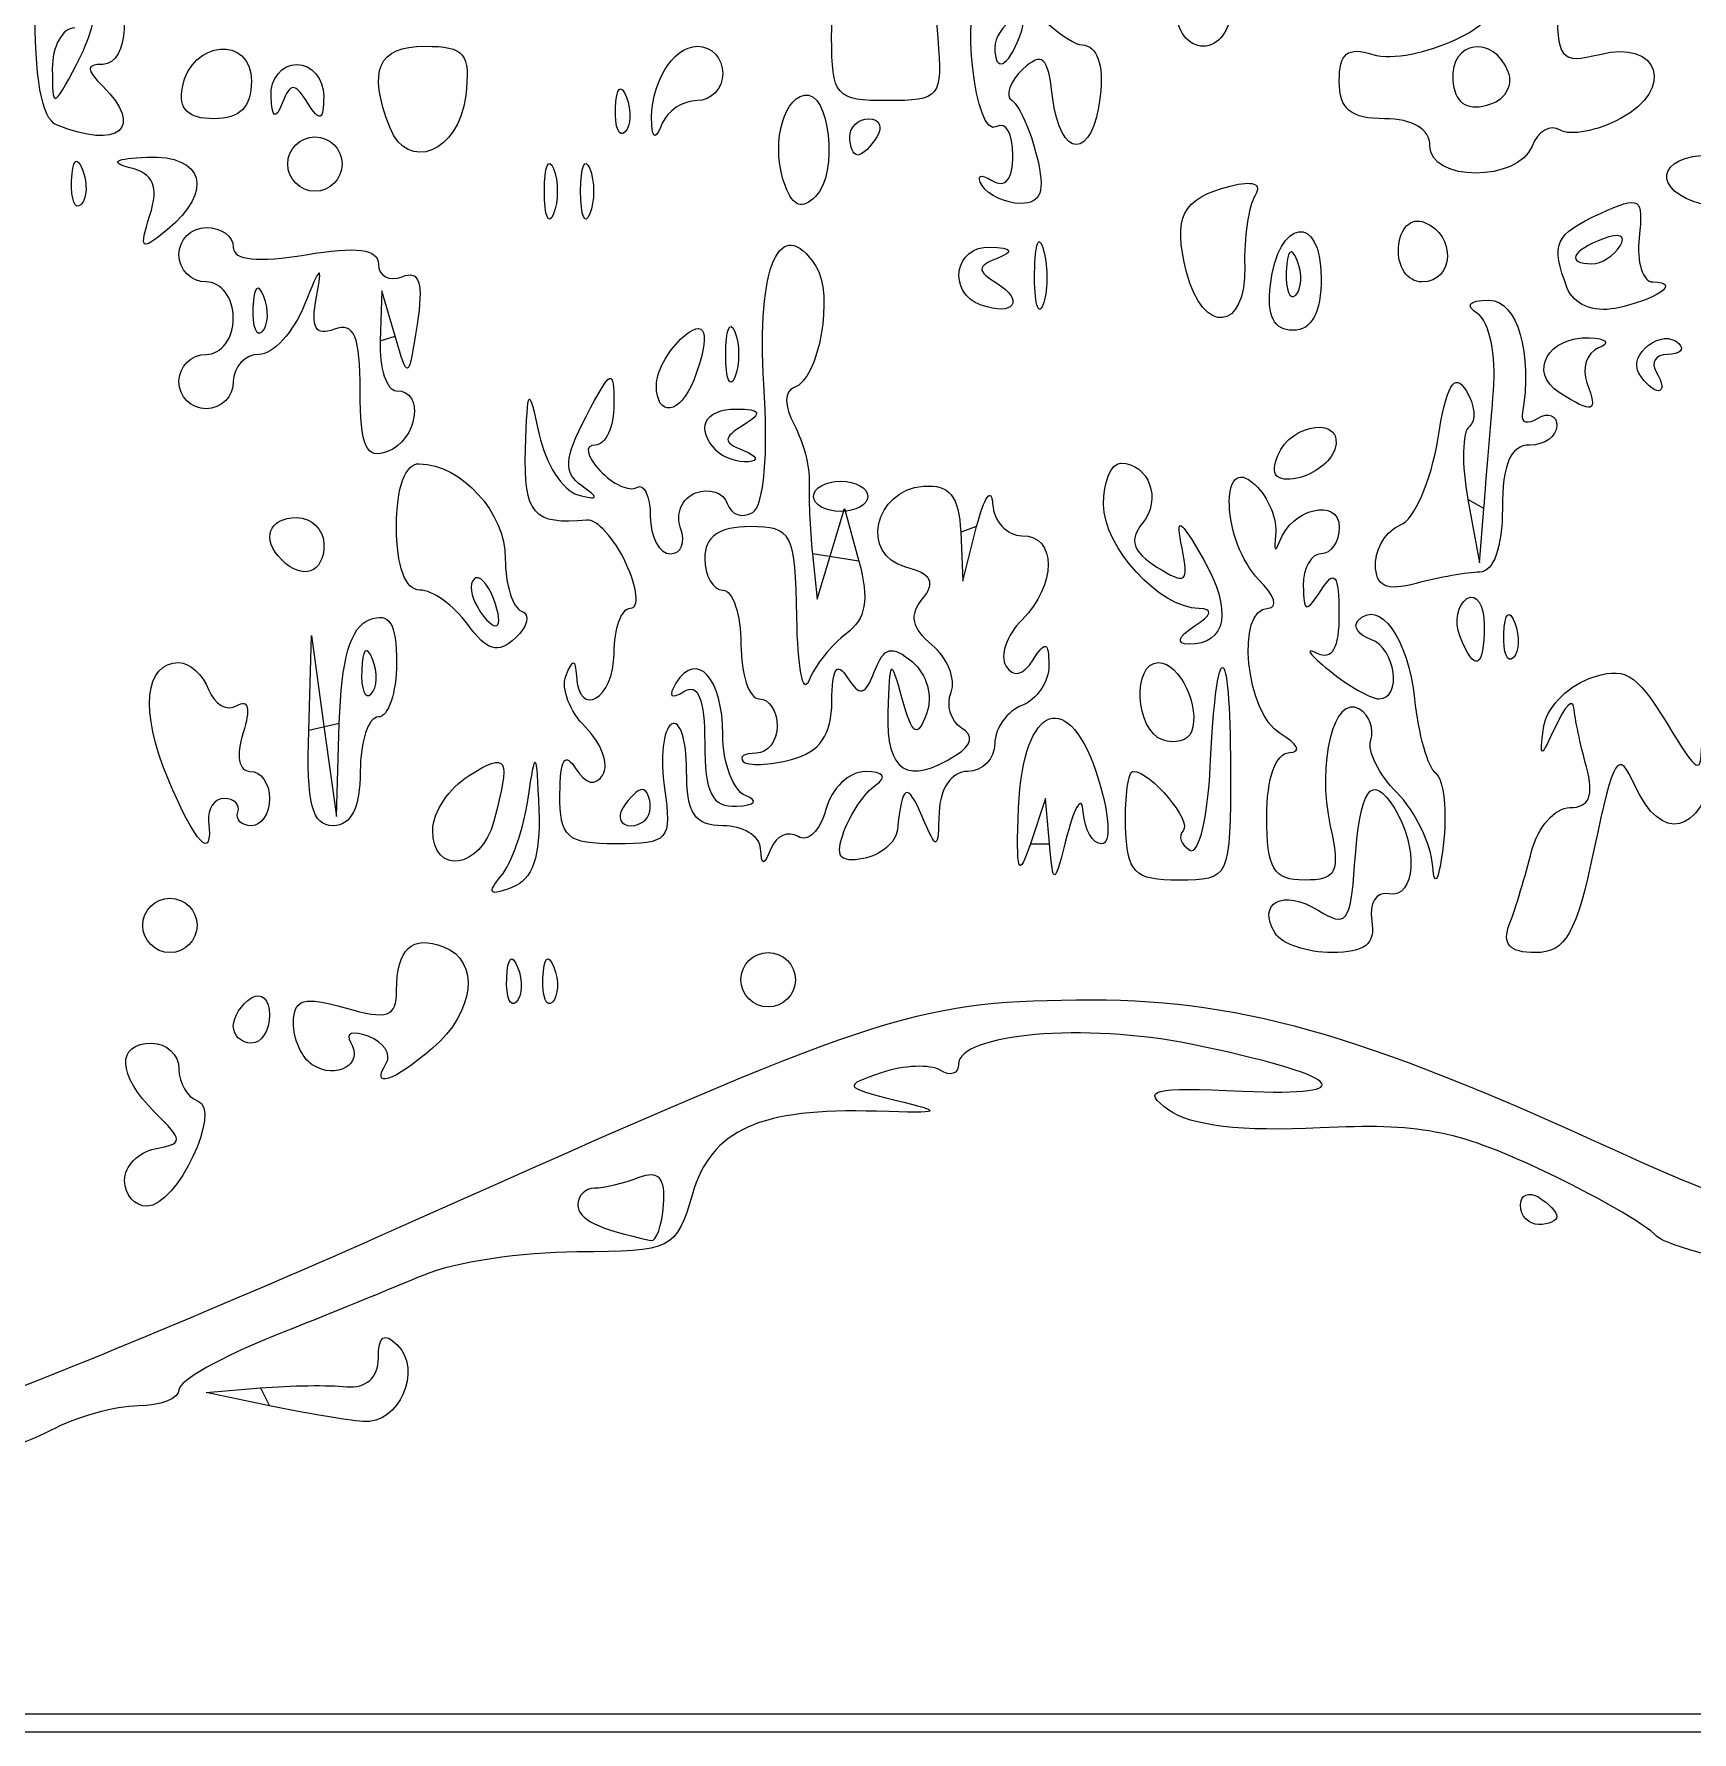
# Model space of a CAD drawing. Extents: x 0 to 213, y 0 to 77.
# Drawn here: x 35.63 to 67.9, y 0.35 to 33.4 of the extents above; entities that cross this region are included whole.
import ezdxf

# ---------------------------------------------------------------- set-up
doc = ezdxf.new("R2010")
doc.units = 0
doc.layers.get('0').update_dxf_attribs({"linetype": 'CONTINUOUS'})

msp = doc.modelspace()

# ---------------------------------------------------------------- linework, layer by layer
at = {"color": 7}
for points in [[(0.352778, 38.805556), (0.352778, 77.258333), (106.715278, 77.258333), (213.077778, 77.258333), (213.077778, 38.805556), (213.077778, 0.352778), (106.715278, 0.352778), (0.352778, 0.352778), (0.352778, 38.805556), (0.352778, 38.805556)], [(212.725, 38.805556), (212.725, 76.905556), (106.717132, 76.905556), (0.709265, 76.905556), (0.708776, 38.805556), (0.708288, 0.705556), (106.716643, 0.705556), (212.724999, 0.705556), (212.724999, 38.805556), (212.725, 38.805556)], [(54.815161, 33.355819), (54.815161, 33.355819)], [(64.319788, 32.666709), (64.319788, 32.666709)], [(38.519156, 32.363311), (38.519156, 32.363311)], [(40.244519, 32.190972), (40.244519, 32.190972)], [(46.94732, 31.955796), (46.947297, 31.955796)], [(36.071528, 31.630871), (36.071528, 31.630871)], [(42.554113, 31.585148), (42.554113, 31.585148)], [(47.652853, 31.632948), (47.652853, 31.632962)], [(51.505556, 31.397222), (51.505556, 31.397222)], [(62.794444, 31.220783), (62.794444, 31.220833)], [(40.569444, 30.868056), (40.569444, 30.868056)], [(36.363986, 30.544674), (36.363964, 30.544674)], [(50.252562, 30.43568), (50.252562, 30.43568)], [(54.081361, 30.452207), (54.081361, 30.45219)], [(45.564033, 30.338889), (45.564033, 30.338889)], [(46.269588, 30.338889), (46.269588, 30.338889)], [(37.887391, 29.872006), (37.887391, 29.872006)], [(62.182968, 29.241812), (62.182968, 29.241812)], [(66.496113, 29.276531), (66.496113, 29.276531)], [(58.059393, 28.767628), (58.059393, 28.767628)], [(60.213186, 28.993925), (60.213209, 28.993925)], [(55.102083, 28.7514), (55.102108, 28.7514)], [(59.689879, 28.518398), (59.689879, 28.518398)], [(65.468187, 28.453108), (65.468187, 28.453108)], [(40.104853, 28.288369), (40.104876, 28.288369)], [(42.658798, 27.516667), (42.403663, 28.398611), (42.36849, 27.428472)], [(54.063166, 28.12354), (54.063194, 28.12354)], [(49.09181, 27.163889), (49.09181, 27.163889)], [(66.866457, 26.786736), (66.866457, 26.786736)], [(41.980556, 26.458333), (41.980556, 26.458333)], [(47.742591, 26.562019), (47.742591, 26.562019)], [(65.306885, 26.424295), (65.306885, 26.424295)], [(48.91852, 25.282409), (48.91852, 25.282409)], [(59.834817, 25.197957), (59.834814, 25.197957)], [(50.779883, 23.283322), (50.870623, 22.401378), (51.137586, 23.283322), (51.404551, 24.165266), (51.68361, 23.140238)], [(50.8, 24.400465), (50.8, 24.400465)], [(63.534087, 24.341644), (63.759893, 23.106922), (63.845008, 24.165255)], [(53.664251, 23.702368), (53.705842, 22.754181), (53.975141, 23.812514)], [(40.451854, 23.165743), (40.451854, 23.165743)], [(61.736105, 23.076848), (61.736111, 23.076848)], [(44.571737, 22.416603), (44.571737, 22.416603)], [(44.071876, 21.907387), (44.071876, 21.907387)], [(58.208333, 21.872222), (58.208333, 21.872222)], [(40.977645, 19.84375), (41.033068, 21.695833), (41.275, 19.931944), (41.516932, 18.168056), (41.572355, 19.982394)], [(63.376759, 21.684533), (63.376759, 21.684533)], [(64.233431, 21.72523), (64.233408, 21.72523)], [(42.22152, 21.232814), (42.221542, 21.232814)], [(40.977645, 19.84375), (40.977645, 19.84375)], [(57.590972, 19.66148), (57.590972, 19.66148)], [(38.236446, 18.91479), (38.236446, 18.91479)], [(49.477083, 18.578082), (49.477083, 18.578082)], [(55.392684, 17.638889), (55.315781, 18.520833), (55.02076, 17.638889)], [(47.625, 18.344444), (47.625, 18.344444)], [(54.791342, 18.341399), (54.791342, 18.341399)], [(43.391667, 17.906805), (43.391667, 17.906805)], [(56.8745, 17.991667), (56.874503, 17.991667)], [(49.769742, 17.550932), (49.769519, 17.550694)], [(62.850903, 17.197917), (62.850903, 17.197917)], [(44.721664, 17.013453), (44.721664, 17.013453)], [(37.747222, 16.051389), (37.747222, 16.051389)], [(59.781327, 15.89847), (59.781327, 15.89847)], [(64.345718, 16.084161), (64.345707, 16.084161)], [(44.830653, 15.022452), (44.83063, 15.022452)], [(45.536208, 15.022452), (45.536186, 15.022452)], [(49.388889, 14.993056), (49.388889, 14.993056)], [(39.511111, 14.090292), (39.511111, 14.090292)], [(41.046933, 13.340639), (41.046933, 13.340639)], [(37.394444, 11.08664), (37.394444, 11.086648)], [(47.883056, 10.613534), (47.883056, 10.613534)], [(64.558333, 10.604156), (64.558333, 10.604156)], [(40.216667, 6.702778), (38.981944, 6.962676), (40.040278, 7.049739)], [(40.216667, 6.702778), (40.216667, 6.702778)]]:
    msp.add_lwpolyline(points, close=True, dxfattribs=at)
for points in [[(53.989193, 34.73984), (53.357952, 35.129967), (53.103187, 34.659985), (53.218755, 33.318577)], [(37.041667, 34.395845), (37.538956, 34.088505), (37.48206, 32.808345), (36.971111, 32.808345)], [(51.152778, 33.3375), (51.152778, 34.324524), (51.290141, 34.572222), (51.837511, 34.572222)], [(54.507116, 34.479117), (55.087576, 33.782229), (55.771483, 33.200591), (56.026905, 33.186582)], [(54.366044, 31.597261), (53.94003, 31.333968), (53.64303, 33.984929), (54.067329, 34.263542)], [(36.071528, 31.630871), (35.781607, 31.747855), (35.63905, 32.553997), (35.655352, 33.984269)], [(36.460851, 32.808345), (36.717763, 33.293414), (36.864806, 33.80935), (36.787607, 33.954872)], [(54.815161, 33.355819), (54.935631, 33.669763), (54.876491, 33.811368), (54.676517, 33.687777)], [(58.384722, 33.161111), (58.090743, 33.161111), (57.855556, 33.474691), (57.855556, 33.866667)], [(58.913889, 33.866667), (58.913889, 33.474691), (58.678702, 33.161111), (58.384722, 33.161111)], [(61.682661, 33.001687), (62.455216, 32.756486), (64.481939, 33.685122), (63.770267, 33.958217)], [(65.263889, 34.036336), (65.263889, 32.907264), (65.339389, 32.813839), (66.098016, 33.004246)], [(36.424306, 33.519302), (36.181772, 33.51648), (35.985673, 33.156711), (35.988535, 32.72015)], [(38.519156, 32.363311), (38.696254, 33.282907), (39.863889, 33.385466), (39.863889, 32.481421)], [(54.676517, 33.687777), (54.48471, 33.569235), (54.327778, 33.322864), (54.327778, 33.140286)], [(64.319788, 32.666709), (64.040272, 33.395113), (63.182988, 33.268437), (63.24033, 32.507199)], [(42.554113, 31.585148), (42.12404, 32.705889), (42.32179, 33.161111), (43.238708, 33.161111)], [(43.238708, 33.161111), (44.017669, 33.161111), (44.128498, 33.026071), (44.032458, 32.193989)], [(47.652853, 31.632962), (47.601412, 32.39409), (48.04905, 33.161111), (48.544689, 33.161111)], [(48.544689, 33.161111), (48.81497, 33.161111), (49.036111, 32.922986), (49.036111, 32.631944)], [(52.23814, 32.102778), (51.232912, 32.102778), (51.152778, 32.193938), (51.152778, 33.3375)], [(53.218755, 33.318577), (53.317414, 32.173449), (53.260413, 32.102778), (52.23814, 32.102778)], [(54.327778, 33.140286), (54.327778, 32.632839), (54.580638, 32.744661), (54.815161, 33.355819)], [(55.451581, 32.183663), (55.361685, 32.96397), (55.252058, 33.064278), (54.873257, 32.712829)], [(56.026905, 33.186582), (56.32128, 33.17041), (56.450439, 32.80592), (56.379683, 32.190972)], [(61.030556, 32.47933), (61.030556, 33.028193), (61.191913, 33.157442), (61.682661, 33.001687)], [(66.098016, 33.004246), (67.263532, 33.29677), (67.578015, 32.327681), (66.504086, 31.752932)], [(35.988535, 32.72015), (35.993643, 31.940573), (36.002081, 31.942151), (36.460851, 32.808345)], [(36.971111, 32.808345), (36.641854, 32.808345), (36.641854, 32.714269), (36.971111, 32.385011)], [(40.244519, 32.190972), (40.229195, 32.530522), (40.454792, 32.808333), (40.745833, 32.808333)], [(40.745833, 32.808333), (41.036875, 32.808333), (41.27257, 32.530522), (41.269598, 32.190972)], [(39.863889, 32.481421), (39.863889, 31.976565), (39.637324, 31.75), (39.132468, 31.75)], [(40.959524, 32.054501), (40.702301, 32.4605), (40.62507, 32.4605), (40.463611, 32.054501)], [(46.947297, 31.955796), (46.96423, 32.366766), (47.047816, 32.450357), (47.160431, 32.168933)], [(49.036111, 32.631944), (49.036111, 32.340903), (48.811214, 32.102778), (48.536341, 32.102778)], [(54.873257, 32.712829), (54.616186, 32.474321), (54.522596, 32.199803), (54.665276, 32.102789)], [(61.9125, 31.75), (61.256156, 31.75), (61.030556, 31.936563), (61.030556, 32.47933)], [(63.24033, 32.507199), (63.273138, 32.071524), (63.493165, 31.90652), (63.899548, 32.012791)], [(63.899548, 32.012791), (64.248465, 32.104034), (64.428316, 32.383894), (64.319788, 32.666709)], [(36.971111, 32.385011), (37.78881, 31.567309), (37.281993, 31.142435), (36.071528, 31.630871)], [(39.132468, 31.75), (38.627606, 31.75), (38.437628, 31.939978), (38.519156, 32.363311)], [(40.463611, 32.054501), (40.330275, 31.719215), (40.263936, 31.760541), (40.244519, 32.190972)], [(41.269598, 32.190972), (41.265365, 31.70783), (41.197956, 31.67816), (40.959524, 32.054501)], [(44.032458, 32.193989), (43.906897, 31.106141), (42.897453, 30.690411), (42.554113, 31.585148)], [(47.160431, 32.168933), (47.262336, 31.914276), (47.249808, 31.610004), (47.132604, 31.492777)], [(48.536341, 32.102778), (48.26147, 32.102778), (47.956501, 31.904342), (47.858638, 31.661806)], [(50.252562, 30.43568), (49.97183, 31.167259), (50.171195, 32.1204), (50.623611, 32.209605)], [(50.623611, 32.209605), (51.115406, 32.306576), (51.293926, 30.691701), (50.841433, 30.239211)], [(54.665276, 32.102789), (54.807956, 32.005775), (55.024898, 31.516297), (55.147368, 31.015059)], [(56.379683, 32.190972), (56.235608, 30.938828), (55.595571, 30.933782), (55.451581, 32.183663)], [(47.132604, 31.492777), (47.015377, 31.37555), (46.932001, 31.583912), (46.94732, 31.955796)], [(51.505556, 31.397222), (51.505556, 31.59125), (51.673675, 31.75), (51.879153, 31.75)], [(51.879153, 31.75), (52.084633, 31.75), (52.154638, 31.59125), (52.034722, 31.397222)], [(62.794444, 31.220833), (62.794444, 31.550091), (62.461267, 31.75), (61.9125, 31.75)], [(66.504086, 31.752932), (66.053008, 31.511519), (65.526691, 31.411192), (65.334495, 31.529977)], [(40.569444, 30.868056), (40.569444, 31.159097), (40.807569, 31.397222), (41.098611, 31.397222)], [(41.098611, 31.397222), (41.389653, 31.397222), (41.627778, 31.159097), (41.627778, 30.868056)], [(47.858638, 31.661806), (47.736083, 31.358081), (47.672032, 31.349103), (47.652853, 31.632948)], [(51.661122, 31.044444), (51.575561, 31.044444), (51.505556, 31.203194), (51.505556, 31.397222)], [(52.034722, 31.397222), (51.914806, 31.203194), (51.746686, 31.044444), (51.661122, 31.044444)], [(54.680556, 31.044444), (54.680556, 31.455402), (54.539024, 31.70417), (54.366044, 31.597261)], [(65.334495, 31.529977), (65.142296, 31.648761), (64.894014, 31.508725), (64.782759, 31.218807)], [(64.782759, 31.218807), (64.513601, 30.517392), (62.794444, 30.519144), (62.794444, 31.220783)], [(36.363964, 30.544674), (36.380897, 30.955643), (36.464483, 31.039235), (36.577098, 30.757814)], [(36.577098, 30.757814), (36.679003, 30.503154), (36.666472, 30.198881), (36.549271, 30.081655)], [(37.497303, 30.798457), (37.090762, 30.90405), (37.211389, 30.977213), (37.835417, 31.003536)], [(37.887391, 29.872006), (38.066334, 30.435804), (37.964759, 30.677045), (37.497303, 30.798457)], [(37.835417, 31.003536), (38.939766, 31.05012), (39.13439, 30.345428), (38.225501, 29.591116)], [(41.098611, 30.338889), (40.807569, 30.338889), (40.569444, 30.577014), (40.569444, 30.868056)], [(41.627778, 30.868056), (41.627778, 30.577014), (41.389653, 30.338889), (41.098611, 30.338889)], [(45.564033, 30.338889), (45.564033, 30.823958), (45.644108, 31.022397), (45.741971, 30.779861)], [(45.741971, 30.779861), (45.839834, 30.537328), (45.839834, 30.140453), (45.741971, 29.897917)], [(46.269588, 30.338889), (46.269588, 30.823958), (46.349663, 31.022397), (46.447527, 30.779861)], [(46.447527, 30.779861), (46.54539, 30.537328), (46.54539, 30.140453), (46.447527, 29.897917)], [(54.273269, 30.548961), (54.532166, 30.388958), (54.680556, 30.569479), (54.680556, 31.044444)], [(55.147368, 31.015059), (55.313058, 30.336927), (55.232709, 30.103713), (54.83339, 30.103713)], [(68.115931, 30.080543), (67.08928, 30.349007), (67.195025, 31.044444), (68.2625, 31.044444)], [(36.549271, 30.081655), (36.432044, 29.964428), (36.348667, 30.17279), (36.363986, 30.544674)], [(50.841433, 30.239211), (50.581842, 29.97962), (50.404917, 30.03865), (50.252562, 30.43568)], [(54.081361, 30.45219), (53.960889, 30.647118), (54.045454, 30.689762), (54.273269, 30.548961)], [(54.83339, 30.103713), (54.538234, 30.103713), (54.199821, 30.260536), (54.081361, 30.452207)], [(58.059393, 28.767628), (57.788929, 29.845251), (57.965667, 30.193155), (58.908879, 30.439809)], [(58.908879, 30.439809), (59.352826, 30.555904), (59.534253, 30.486463), (59.391304, 30.255165)], [(45.741971, 29.897917), (45.644108, 29.655383), (45.564033, 29.853819), (45.564033, 30.338889)], [(46.447527, 29.897917), (46.349663, 29.655383), (46.269588, 29.853819), (46.269588, 30.338889)], [(59.391304, 30.255165), (59.265287, 30.051271), (59.175074, 29.431076), (59.190831, 28.876952)], [(66.11226, 29.906637), (66.88994, 30.260976), (66.952774, 30.221603), (66.866324, 29.434099)], [(38.225501, 29.591116), (37.711369, 29.164421), (37.672944, 29.196343), (37.887391, 29.872006)], [(49.835, 26.583383), (49.684347, 28.864743), (50.155263, 29.939956), (50.842951, 28.88477)], [(59.689879, 28.518398), (59.844692, 29.810233), (60.677778, 29.932342), (60.677778, 28.663194)], [(62.182968, 29.241812), (62.212319, 29.631383), (62.423198, 29.835695), (62.690208, 29.733234)], [(65.468187, 28.453108), (65.137259, 29.315495), (65.218818, 29.49956), (66.11226, 29.906637)], [(38.452778, 29.104167), (38.452778, 29.395208), (38.690903, 29.633333), (38.981944, 29.633333)], [(38.981944, 29.633333), (39.272986, 29.633333), (39.511111, 29.46063), (39.511111, 29.249548)], [(55.102108, 28.7514), (55.109305, 29.333484), (55.188361, 29.5289), (55.277806, 29.185658)], [(62.690208, 29.733234), (63.311385, 29.494867), (63.271496, 28.575014), (62.639981, 28.575014)], [(66.164158, 29.415176), (65.552997, 29.180655), (65.441178, 28.927792), (65.948625, 28.927792)], [(66.496113, 29.276531), (66.619704, 29.476508), (66.478079, 29.535648), (66.164158, 29.415176)], [(66.866324, 29.434099), (66.81446, 28.961602), (66.935404, 28.575014), (67.135084, 28.575014)], [(38.981944, 28.575), (38.690903, 28.575), (38.452778, 28.813125), (38.452778, 29.104167)], [(39.511111, 29.249548), (39.511111, 28.997247), (39.994561, 28.947437), (40.922222, 29.104167)], [(40.922222, 29.104167), (41.914225, 29.271764), (42.333333, 29.217377), (42.333333, 28.921044)], [(54.063194, 28.12354), (53.392804, 28.362964), (53.536748, 29.284422), (54.239583, 29.252714)], [(54.239583, 29.252714), (54.670015, 29.233326), (54.711338, 29.166958), (54.376055, 29.033622)], [(55.277806, 29.185658), (55.367247, 28.842417), (55.361366, 28.366167), (55.26471, 28.127325)], [(60.213209, 28.993925), (60.100594, 29.275346), (60.017, 29.191754), (60.000075, 28.780785)], [(62.639981, 28.575014), (62.360037, 28.575014), (62.155248, 28.873811), (62.182968, 29.241812)], [(65.948625, 28.927792), (66.1312, 28.927792), (66.377574, 29.084727), (66.496113, 29.276531)], [(41.128261, 28.28255), (41.251751, 28.939005), (41.205209, 28.909148), (40.896735, 28.134028)], [(42.333333, 28.921044), (42.333333, 28.689201), (42.541548, 28.579414), (42.796034, 28.677068)], [(42.796034, 28.677068), (43.137472, 28.80809), (43.213553, 28.563734), (43.086333, 27.744674)], [(50.842951, 28.88477), (51.203118, 28.332131), (50.913157, 26.694257), (50.423956, 26.518057)], [(54.376055, 29.033622), (53.977077, 28.874957), (53.975339, 28.79283), (54.36581, 28.551488)], [(59.190831, 28.876952), (59.226933, 27.607175), (58.371399, 27.52451), (58.059393, 28.767628)], [(60.000075, 28.780785), (59.984778, 28.408901), (60.068133, 28.200539), (60.185359, 28.317766)], [(60.185359, 28.317766), (60.302583, 28.434992), (60.315114, 28.739265), (60.213186, 28.993925)], [(39.511111, 27.869444), (39.511111, 28.26142), (39.275924, 28.575), (38.981944, 28.575)], [(40.104876, 28.288369), (39.99226, 28.56979), (39.908666, 28.486199), (39.891741, 28.07523)], [(54.36581, 28.551488), (54.920549, 28.208642), (54.69962, 27.896236), (54.063166, 28.12354)], [(55.26471, 28.127325), (55.168075, 27.888486), (55.094894, 28.169317), (55.102083, 28.7514)], [(60.130851, 27.634257), (59.754104, 27.634257), (59.616893, 27.909362), (59.689879, 28.518398)], [(60.677778, 28.663194), (60.677778, 27.968922), (60.49989, 27.634257), (60.130851, 27.634257)], [(66.397863, 28.060413), (65.974651, 27.978913), (65.587378, 28.142494), (65.468187, 28.453108)], [(67.135084, 28.575014), (67.712192, 28.575014), (67.194856, 28.213899), (66.397863, 28.060413)], [(40.896735, 28.134028), (40.684385, 27.600453), (40.285752, 27.163889), (40.010882, 27.163889)], [(40.077026, 27.61221), (40.194253, 27.729437), (40.20678, 28.033709), (40.104853, 28.288369)], [(41.477128, 27.65412), (41.107405, 27.512244), (41.014752, 27.679125), (41.128261, 28.28255)], [(63.728417, 27.952215), (63.468738, 28.118477), (63.544938, 28.213332), (63.940967, 28.216798)], [(63.940967, 28.216798), (64.496027, 28.22168), (64.798835, 27.185439), (64.591362, 25.991117)], [(38.981944, 27.163889), (39.275924, 27.163889), (39.511111, 27.477469), (39.511111, 27.869444)], [(39.891741, 28.07523), (39.876445, 27.703345), (39.959799, 27.494984), (40.077026, 27.61221)], [(41.980556, 26.458333), (41.980556, 27.516472), (41.860648, 27.801288), (41.477128, 27.65412)], [(48.212965, 27.457868), (48.712656, 27.924656), (48.822483, 27.584208), (48.4692, 26.663577)], [(49.09181, 27.163889), (49.09181, 27.648958), (49.171885, 27.847397), (49.269749, 27.604861)], [(64.031676, 26.458311), (64.087527, 27.137408), (63.951064, 27.809664), (63.728417, 27.952215)], [(43.086333, 27.744674), (42.917536, 26.657918), (42.908601, 26.653151), (42.658798, 27.516667)], [(47.742591, 26.562019), (47.742591, 26.813073), (47.954257, 27.216204), (48.212965, 27.457868)], [(49.269749, 27.604861), (49.367612, 27.362328), (49.367612, 26.965453), (49.269749, 26.722917)], [(65.306885, 26.424295), (64.699972, 26.808704), (65.101134, 27.526209), (65.90207, 27.488814)], [(65.90207, 27.488814), (66.236221, 27.473207), (66.313363, 27.385605), (66.077457, 27.289633)], [(66.866457, 26.786736), (66.631865, 27.166305), (67.322344, 27.692474), (67.639212, 27.375606)], [(38.452778, 26.634722), (38.452778, 26.925764), (38.690903, 27.163889), (38.981944, 27.163889)], [(40.010882, 27.163889), (39.736006, 27.163889), (39.511111, 26.925764), (39.511111, 26.634722)], [(42.36849, 27.428472), (42.349158, 26.894897), (42.492083, 26.458333), (42.686111, 26.458333)], [(49.269749, 26.722917), (49.171885, 26.480383), (49.09181, 26.678819), (49.09181, 27.163889)], [(66.077457, 27.289633), (65.84582, 27.195402), (65.743743, 26.890435), (65.850618, 26.61193)], [(67.418531, 27.163889), (67.180714, 27.163889), (67.08425, 27.005139), (67.204167, 26.811111)], [(67.639212, 27.375606), (67.755654, 27.259161), (67.656343, 27.163889), (67.418531, 27.163889)], [(46.377479, 25.956542), (46.865286, 26.891976), (46.915299, 26.91395), (46.917271, 26.193739)], [(62.94639, 25.503003), (63.117623, 26.573861), (63.267706, 26.834169), (63.498538, 26.460676)], [(67.245806, 26.458333), (67.148792, 26.458333), (66.978084, 26.606116), (66.866457, 26.786736)], [(67.204167, 26.811111), (67.324083, 26.617083), (67.34282, 26.458333), (67.245806, 26.458333)], [(38.981944, 26.105556), (38.690903, 26.105556), (38.452778, 26.343681), (38.452778, 26.634722)], [(39.511111, 26.634722), (39.511111, 26.343681), (39.272986, 26.105556), (38.981944, 26.105556)], [(42.509722, 25.272424), (42.094571, 25.113118), (41.980556, 25.368631), (41.980556, 26.458333)], [(42.686111, 26.458333), (43.240762, 26.458333), (43.097947, 25.498151), (42.509722, 25.272424)], [(45.197293, 25.311794), (45.236723, 26.561432), (45.251376, 26.577702), (45.461877, 25.605483)], [(48.4692, 26.663577), (48.21113, 25.99105), (47.742591, 25.925566), (47.742591, 26.562019)], [(49.619453, 24.089733), (49.836603, 24.22394), (49.924025, 25.235315), (49.835, 26.583383)], [(50.423956, 26.518057), (50.227687, 26.447366), (50.227349, 26.163597), (50.423391, 25.79784)], [(63.498538, 26.460676), (63.672887, 26.178575), (63.701405, 25.864202), (63.561914, 25.762066)], [(63.845008, 24.165255), (63.891818, 24.747339), (63.975821, 25.779214), (64.031676, 26.458311)], [(65.850618, 26.61193), (66.074394, 26.028769), (65.981794, 25.996815), (65.306885, 26.424295)], [(46.917271, 26.193739), (46.9184, 25.757178), (46.754435, 25.399989), (46.552756, 25.399989)], [(46.291458, 24.606769), (45.928729, 24.862858), (45.945654, 25.128474), (46.377479, 25.956542)], [(48.91852, 25.282409), (48.489997, 25.710927), (48.674466, 26.105635), (49.300694, 26.100154)], [(49.437166, 25.790082), (49.031167, 25.532856), (49.031167, 25.455626), (49.437166, 25.294167)], [(49.300694, 26.100154), (49.783836, 26.09592), (49.813506, 26.028512), (49.437166, 25.790082)], [(50.423391, 25.79784), (50.60105, 25.465882), (50.733523, 24.96275), (50.717775, 24.679772)], [(59.834814, 25.197957), (60.085072, 25.850119), (61.158498, 25.960417), (60.942528, 25.31178)], [(64.591362, 25.991117), (64.563591, 25.831173), (64.703531, 25.800857), (64.902362, 25.923742)], [(64.902362, 25.923742), (65.101199, 26.04663), (65.263883, 25.979055), (65.263883, 25.773578)], [(45.461877, 25.605483), (45.58444, 25.039405), (45.922847, 24.511381), (46.213889, 24.432099)], [(62.22367, 23.845328), (62.491832, 23.948229), (62.817053, 24.694182), (62.94639, 25.503003)], [(63.561914, 25.762066), (63.422417, 25.659932), (63.409901, 25.020741), (63.534087, 24.341644)], [(65.263883, 25.773578), (65.263883, 25.568097), (65.025758, 25.399977), (64.734717, 25.399977)], [(46.390278, 23.940189), (45.351943, 23.837448), (45.157819, 24.060638), (45.197293, 25.311794)], [(46.552756, 25.399989), (46.341174, 25.399989), (46.378481, 25.191822), (46.64095, 24.90785)], [(49.535882, 25.075075), (49.325682, 25.059778), (49.047868, 25.153056), (48.91852, 25.282409)], [(49.437166, 25.294167), (49.701653, 25.188982), (49.746078, 25.090391), (49.535882, 25.075075)], [(59.468255, 22.779366), (58.752006, 23.495615), (58.675527, 25.297706), (59.38969, 24.630575)], [(60.208809, 24.756985), (59.799545, 24.67761), (59.686354, 24.811073), (59.834817, 25.197957)], [(60.942528, 25.31178), (60.861773, 25.069244), (60.531601, 24.819587), (60.208809, 24.756985)], [(64.734717, 25.399977), (64.365138, 25.399977), (64.20555, 25.027599), (64.20555, 24.165255)], [(42.686111, 23.8125), (42.686111, 24.571079), (42.856164, 25.042899), (43.127083, 25.036004)], [(43.127083, 25.036004), (43.961555, 25.014753), (44.802778, 24.085863), (44.802778, 23.185645)], [(46.64095, 24.90785), (46.891138, 24.637176), (47.214894, 24.487796), (47.360417, 24.575894)], [(56.444444, 24.243679), (56.444444, 24.685628), (56.593825, 25.047222), (56.7764, 25.047222)], [(56.7764, 25.047222), (57.331652, 25.047222), (57.586025, 24.337879), (57.198305, 23.870706)], [(46.213889, 24.432099), (46.61647, 24.322428), (46.635027, 24.364211), (46.291458, 24.606769)], [(47.360417, 24.575894), (47.505936, 24.663993), (47.625, 24.409205), (47.625, 24.0097)], [(48.214184, 23.783293), (48.108664, 24.058276), (48.240177, 24.366858), (48.506425, 24.469031)], [(48.506425, 24.469031), (48.772682, 24.571201), (49.049841, 24.476848), (49.122333, 24.259379)], [(50.717775, 24.679772), (50.702055, 24.396796), (50.729995, 23.768391), (50.779883, 23.283322)], [(50.8, 24.400465), (50.8, 24.562153), (51.038125, 24.694444), (51.329167, 24.694444)], [(51.329167, 24.694444), (51.620208, 24.694444), (51.858333, 24.562153), (51.858333, 24.400465)], [(52.594448, 23.024849), (51.701759, 23.258289), (51.979325, 24.526807), (52.938906, 24.599087)], [(52.938906, 24.599087), (53.449392, 24.637546), (53.633085, 24.410456), (53.664251, 23.702368)], [(53.975141, 23.812514), (54.123254, 24.394597), (54.263222, 24.593036), (54.286181, 24.253486)], [(59.38969, 24.630575), (59.651378, 24.386119), (59.832915, 23.943299), (59.793099, 23.646528)], [(49.122333, 24.259379), (49.194824, 24.041899), (49.418528, 23.96556), (49.619453, 24.089733)], [(51.329167, 24.10648), (51.038125, 24.10648), (50.8, 24.238771), (50.8, 24.400465)], [(51.858333, 24.400465), (51.858333, 24.238771), (51.620208, 24.10648), (51.329167, 24.10648)], [(54.286181, 24.253486), (54.309154, 23.913939), (54.566044, 23.636125), (54.857086, 23.636125)], [(58.300561, 22.219598), (57.531003, 22.229115), (56.444444, 23.413999), (56.444444, 24.243679)], [(59.866547, 23.517883), (60.095412, 24.162755), (61.030556, 24.39055), (61.030556, 23.801428)], [(64.20555, 24.165255), (64.20555, 23.415233), (64.03244, 22.928642), (63.764578, 22.925718)], [(40.451854, 23.165743), (40.045934, 23.571657), (40.194947, 23.988889), (40.745833, 23.988889)], [(40.745833, 23.988889), (41.036875, 23.988889), (41.275, 23.750764), (41.275, 23.459722)], [(43.137399, 22.577778), (42.856827, 22.577778), (42.686111, 23.044856), (42.686111, 23.8125)], [(47.150836, 23.100041), (46.926556, 23.58132), (46.584306, 23.959385), (46.390278, 23.940189)], [(47.625, 24.0097), (47.625, 23.610192), (47.800734, 23.283322), (48.015522, 23.283322)], [(49.565571, 23.812489), (48.960809, 23.812489), (48.683627, 23.618461), (48.683627, 23.195128)], [(50.475368, 22.0486), (50.44946, 23.687467), (50.385006, 23.812489), (49.565571, 23.812489)], [(57.198305, 23.870706), (56.93502, 23.553462), (57.014243, 23.317522), (57.482176, 23.025295)], [(57.973127, 23.392607), (57.843129, 24.02781), (57.915533, 23.991192), (58.380094, 23.186774)], [(61.030556, 23.801428), (61.030556, 23.516477), (60.871806, 23.283333), (60.677778, 23.283333)], [(61.736111, 23.076848), (61.736111, 23.396609), (61.955513, 23.742427), (62.22367, 23.845328)], [(48.015522, 23.283322), (48.230307, 23.283322), (48.319707, 23.50831), (48.214184, 23.783293)], [(54.857086, 23.636125), (55.540331, 23.636125), (55.538441, 22.679587), (54.853925, 21.994986)], [(59.793099, 23.646528), (59.753286, 23.349757), (59.786325, 23.291868), (59.866547, 23.517883)], [(41.275, 23.459722), (41.275, 22.908836), (40.857768, 22.759822), (40.451854, 23.165743)], [(44.802778, 23.185645), (44.802778, 22.689631), (44.94589, 22.230882), (45.1208, 22.166202)], [(48.683627, 23.195128), (48.683627, 22.85558), (48.842377, 22.577766), (49.036405, 22.577766)], [(51.68361, 23.140238), (51.887134, 22.392663), (51.820843, 22.010709), (51.438711, 21.729127)], [(57.482176, 23.025295), (58.048096, 22.671868), (58.110995, 22.718928), (57.973127, 23.392607)], [(58.380094, 23.186774), (58.958901, 22.184529), (58.845828, 21.515251), (58.099317, 21.524846)], [(60.677778, 23.283333), (60.48375, 23.283333), (60.32743, 23.005522), (60.330402, 22.665972)], [(44.571737, 22.416603), (44.456841, 22.716013), (44.287175, 22.885327), (44.194705, 22.792854)], [(47.23903, 22.224989), (47.414804, 22.224989), (47.375118, 22.618765), (47.150836, 23.100041)], [(52.920042, 22.405097), (53.186446, 22.726091), (53.098782, 22.892961), (52.594448, 23.024849)], [(60.677778, 22.577778), (60.943309, 22.988659), (61.02096, 22.885431), (61.025154, 22.115986)], [(62.529855, 22.708181), (61.94175, 22.550577), (61.736105, 22.646092), (61.736105, 23.076848)], [(63.764578, 22.925718), (63.522042, 22.922896), (62.966417, 22.825177), (62.529855, 22.708181)], [(44.071876, 21.907387), (43.806121, 22.276105), (43.385605, 22.577778), (43.137399, 22.577778)], [(44.194705, 22.792854), (44.102232, 22.700378), (44.131213, 22.455406), (44.259105, 22.24847)], [(49.036405, 22.577766), (49.230432, 22.577766), (49.389182, 22.101516), (49.389182, 21.519433)], [(59.644644, 22.225), (59.852529, 22.225), (59.773154, 22.474465), (59.468255, 22.779366)], [(60.330402, 22.665972), (60.33503, 22.138375), (60.385525, 22.125553), (60.677778, 22.577778)], [(63.515407, 22.410911), (63.700959, 22.525592), (63.852778, 22.29255), (63.852778, 21.893045)], [(42.156944, 21.999798), (42.554079, 22.152189), (42.686111, 21.941559), (42.686111, 21.155595)], [(44.259105, 22.24847), (44.606961, 21.685628), (44.810276, 21.794972), (44.571737, 22.416603)], [(45.1208, 22.166202), (45.29571, 22.101528), (45.239974, 21.865999), (44.996944, 21.642804)], [(46.919444, 21.343044), (46.919444, 21.828114), (47.063256, 22.224989), (47.23903, 22.224989)], [(53.105053, 21.509719), (52.714807, 21.833592), (52.661171, 22.093174), (52.920042, 22.405097)], [(58.208333, 21.872222), (58.55462, 22.09601), (58.586494, 22.216065), (58.300561, 22.219598)], [(59.884028, 19.783814), (59.210256, 20.17625), (59.009353, 22.225), (59.644644, 22.225)], [(61.39355, 21.981132), (61.800432, 22.429224), (62.379716, 21.630259), (62.495636, 20.461111)], [(63.376759, 21.684533), (63.267463, 21.969363), (63.329851, 22.296233), (63.515407, 22.410911)], [(64.233408, 21.72523), (64.250341, 22.136199), (64.333927, 22.21979), (64.446542, 21.938369)], [(41.572355, 19.982394), (41.610506, 21.231358), (41.792675, 21.860013), (42.156944, 21.999798)], [(44.996944, 21.642804), (44.658901, 21.332351), (44.441525, 21.394524), (44.071876, 21.907387)], [(50.708986, 20.813878), (50.595812, 20.522836), (50.490684, 21.078461), (50.475368, 22.0486)], [(54.853925, 21.994986), (54.561097, 21.702164), (54.422192, 21.299678), (54.545244, 21.100579)], [(58.099317, 21.524846), (57.846866, 21.528092), (57.890379, 21.666745), (58.208333, 21.872222)], [(61.025154, 22.115986), (61.028851, 21.438167), (60.891208, 21.195611), (60.589583, 21.348398)], [(61.647917, 21.618138), (61.405381, 21.70476), (61.290917, 21.868105), (61.39355, 21.981132)], [(63.852778, 21.893045), (63.852778, 21.041236), (63.656594, 20.955302), (63.376759, 21.684533)], [(64.446542, 21.938369), (64.548447, 21.683709), (64.535919, 21.379437), (64.418715, 21.26221)], [(42.221542, 21.232814), (42.108927, 21.514235), (42.025333, 21.430643), (42.008408, 21.019674)], [(49.389182, 21.519433), (49.389182, 20.93735), (49.547932, 20.4611), (49.74196, 20.4611)], [(51.438711, 21.729127), (51.150534, 21.51678), (50.822157, 21.104919), (50.708986, 20.813878)], [(51.990097, 21.000421), (52.172195, 21.474969), (52.324121, 21.512279), (52.723776, 21.180594)], [(53.477586, 20.592265), (53.574958, 20.846009), (53.407318, 21.25886), (53.105053, 21.509719)], [(55.072252, 21.217213), (55.312807, 21.596858), (55.376645, 21.575974), (55.380932, 21.116231)], [(58.519955, 19.14753), (58.637977, 21.734046), (58.913889, 21.706919), (58.913889, 19.108798)], [(61.803537, 20.461111), (62.263305, 20.461111), (62.130886, 21.445649), (61.647917, 21.618138)], [(64.418715, 21.26221), (64.301489, 21.144986), (64.218112, 21.353345), (64.233431, 21.72523)], [(38.236446, 18.91479), (37.691616, 20.218753), (37.782681, 21.166667), (38.452778, 21.166667)], [(38.452778, 21.166667), (38.658983, 21.166667), (38.918727, 20.929453), (39.029981, 20.639526)], [(42.193693, 20.556655), (42.310919, 20.673881), (42.32345, 20.978154), (42.22152, 21.232814)], [(42.686111, 21.155595), (42.686111, 20.579602), (42.527361, 20.108333), (42.333333, 20.108333)], [(45.981301, 20.905233), (46.121266, 21.251669), (46.163998, 21.251012), (46.186036, 20.902072)], [(46.186036, 20.902072), (46.239337, 20.058149), (46.919444, 20.467074), (46.919444, 21.343044)], [(49.036111, 19.764135), (49.036111, 20.865036), (48.529443, 21.421101), (48.124037, 20.765135)], [(51.158473, 20.414051), (51.162198, 21.05726), (51.255634, 21.19829), (51.462158, 20.872492)], [(52.527395, 20.4611), (52.300629, 21.275209), (52.279028, 21.254861), (52.24657, 20.196516)], [(52.723776, 21.180594), (53.00803, 20.944685), (53.128658, 20.50435), (53.000427, 20.170724)], [(54.545244, 21.100579), (54.687385, 20.870585), (54.879565, 20.913115), (55.072252, 21.217213)], [(57.590972, 19.66148), (57.062178, 19.844794), (56.99445, 21.166667), (57.513849, 21.166667)], [(57.513849, 21.166667), (57.924121, 21.166667), (58.338393, 20.29445), (58.153416, 19.820111)], [(60.589583, 21.348398), (60.347047, 21.471252), (60.456767, 21.321869), (60.833398, 21.01644)], [(42.008408, 21.019674), (41.993112, 20.64779), (42.076466, 20.439428), (42.193693, 20.556655)], [(46.365171, 19.906655), (46.056753, 20.21507), (45.884013, 20.66443), (45.981301, 20.905233)], [(51.462158, 20.872492), (51.699318, 20.498364), (51.807497, 20.524574), (51.990097, 21.000421)], [(55.380932, 21.116231), (55.383755, 20.797438), (55.148209, 20.445236), (54.857167, 20.333549)], [(60.833398, 21.01644), (61.210032, 20.711008), (61.646593, 20.461111), (61.803537, 20.461111)], [(65.0023, 19.892131), (65.04916, 20.258289), (65.449134, 20.691379), (65.891128, 20.854557)], [(65.891128, 20.854557), (66.568151, 21.104496), (66.804145, 20.971826), (67.389115, 20.012423)], [(39.029981, 20.639526), (39.141236, 20.349599), (39.39139, 20.210729), (39.585872, 20.330925)], [(48.124037, 20.765135), (47.964609, 20.507178), (48.02168, 20.446605), (48.276047, 20.603814)], [(48.276047, 20.603814), (48.55477, 20.776071), (48.683333, 20.459203), (48.683333, 19.599989)], [(53.675588, 19.899136), (53.469317, 20.026616), (53.380217, 20.338525), (53.477586, 20.592265)], [(54.791342, 18.341399), (54.876367, 20.394989), (55.787279, 20.714408), (56.34804, 18.887271)], [(61.427352, 20.257516), (60.927446, 20.566476), (60.586555, 19.210088), (60.855908, 17.983739)], [(39.585872, 20.330925), (39.804921, 20.466307), (39.848931, 20.264176), (39.701524, 19.799735)], [(49.74196, 20.4611), (49.935988, 20.4611), (50.094738, 20.222975), (50.094738, 19.931933)], [(50.374728, 19.281513), (50.92665, 19.425847), (51.15464, 19.755299), (51.158473, 20.414051)], [(52.24657, 20.196516), (52.210888, 19.033182), (52.632184, 18.768585), (53.571984, 19.364071)], [(53.000427, 20.170724), (52.815301, 19.689064), (52.727411, 19.743014), (52.527395, 20.4611)], [(54.857167, 20.333549), (54.566126, 20.221869), (54.328001, 19.887384), (54.328001, 19.590252)], [(61.64449, 19.657083), (61.715365, 19.869709), (61.617651, 20.139903), (61.427352, 20.257516)], [(62.495636, 20.461111), (62.562966, 19.782014), (62.748894, 19.130366), (62.908809, 19.013009)], [(65.596688, 20.284722), (65.580404, 20.47875), (65.420833, 20.32), (65.242087, 19.931944)], [(65.839018, 19.138194), (65.722023, 19.574758), (65.612978, 20.090694), (65.596688, 20.284722)], [(41.451389, 17.991667), (41.041176, 17.991667), (40.934682, 18.408009), (40.977645, 19.84375)], [(42.333333, 20.108333), (42.139306, 20.108333), (41.980556, 19.632083), (41.980556, 19.05)], [(46.702201, 18.983895), (46.825253, 19.182997), (46.673589, 19.598236), (46.365171, 19.906655)], [(48.036596, 19.968297), (47.874919, 19.868374), (47.813564, 19.303379), (47.900249, 18.712756)], [(48.330556, 19.070822), (48.330556, 19.664355), (48.198275, 20.068218), (48.036596, 19.968297)], [(50.094738, 19.931933), (50.094738, 19.640891), (49.90953, 19.402766), (49.683162, 19.402766)], [(53.571984, 19.364071), (53.890187, 19.565693), (53.924914, 19.745043), (53.675588, 19.899136)], [(65.242087, 19.931944), (64.945545, 19.288148), (64.924559, 19.284659), (65.0023, 19.892131)], [(67.389115, 20.012423), (68.03228, 18.957575), (68.083571, 18.934952), (68.084793, 19.705605)], [(39.701524, 19.799735), (39.560342, 19.354921), (39.616707, 19.05), (39.840114, 19.05)], [(45.24787, 18.520833), (45.392154, 19.507581), (45.406194, 19.492239), (45.455476, 18.293994)], [(48.683333, 19.599989), (48.683333, 18.628809), (48.823158, 18.350752), (49.300694, 18.372297)], [(49.477083, 18.578082), (49.234547, 18.675945), (49.036111, 19.20967), (49.036111, 19.764135)], [(54.328001, 19.590252), (54.328001, 19.29312), (54.089876, 19.050014), (53.798834, 19.050014)], [(58.153416, 19.820111), (58.086608, 19.648788), (57.833506, 19.577403), (57.590972, 19.66148)], [(60.060417, 19.413505), (60.305146, 19.41946), (60.226648, 19.584255), (59.884028, 19.783814)], [(62.155033, 18.631078), (61.803356, 18.982755), (61.573613, 19.444456), (61.64449, 19.657083)], [(44.097222, 18.96813), (44.851365, 19.4391), (44.913889, 19.324165), (44.580426, 18.079861)], [(45.866513, 18.609028), (45.870295, 19.287431), (45.963118, 19.435233), (46.175193, 19.100532)], [(49.683162, 19.402766), (49.456797, 19.402766), (49.344667, 19.329688), (49.433985, 19.24037)], [(49.433985, 19.24037), (49.523303, 19.151052), (49.946636, 19.169566), (50.374728, 19.281513)], [(59.619444, 18.168056), (59.619444, 18.914928), (59.793677, 19.407014), (60.060417, 19.413505)], [(66.776515, 18.785417), (66.457686, 19.490168), (66.369723, 19.351724), (65.992036, 17.550694)], [(39.030941, 18.079861), (39.121616, 17.263799), (38.773362, 17.629776), (38.236446, 18.91479)], [(39.840114, 19.05), (40.04722, 19.05), (40.216667, 18.811875), (40.216667, 18.520833)], [(41.980556, 19.05), (41.980556, 18.344444), (41.804167, 17.991667), (41.451389, 17.991667)], [(43.391667, 17.906805), (43.391667, 18.24819), (43.709167, 18.725786), (44.097222, 18.96813)], [(46.175193, 19.100532), (46.367881, 18.796435), (46.56006, 18.753904), (46.702201, 18.983895)], [(49.036111, 17.991667), (48.484322, 17.991667), (48.330556, 18.226854), (48.330556, 19.070822)], [(51.811504, 19.044612), (51.494588, 19.047435), (51.148087, 18.71654), (51.0415, 18.308963)], [(52.009212, 18.780029), (52.242057, 18.939468), (52.16597, 19.041291), (51.811504, 19.044612)], [(52.91689, 18.16807), (52.62149, 18.855495), (52.52221, 18.802333), (52.43182, 17.908321)], [(53.798834, 19.050014), (53.4926, 19.050014), (53.259222, 18.715617), (53.244869, 18.256264)], [(56.34804, 18.887271), (56.562783, 18.187577), (56.590644, 17.638889), (56.411424, 17.638889)], [(56.874503, 17.991667), (56.857965, 18.57375), (56.924507, 19.05), (57.022405, 19.05)], [(57.022405, 19.05), (57.358658, 19.05), (58.174676, 18.0756), (57.991674, 17.892601)], [(58.913889, 19.108798), (58.913889, 16.952635), (58.904971, 16.933333), (57.90924, 16.933333)], [(58.122622, 17.515473), (58.295328, 17.408737), (58.474127, 18.143161), (58.519955, 19.14753)], [(61.330041, 17.224956), (61.431099, 18.725498), (61.653389, 19.044641), (62.102667, 18.334228)], [(62.908809, 19.013009), (63.068722, 18.895647), (63.133817, 18.260647), (63.053462, 17.601898)], [(65.519667, 18.344444), (65.899284, 18.344444), (65.990783, 18.571876), (65.839018, 19.138194)], [(68.338305, 19.138194), (68.066835, 17.81116), (67.296038, 17.637052), (66.776515, 18.785417)], [(39.334722, 18.520833), (39.140694, 18.520833), (39.003992, 18.322397), (39.030941, 18.079861)], [(39.599306, 18.25625), (39.647811, 18.401772), (39.52875, 18.520833), (39.334722, 18.520833)], [(40.216667, 18.520833), (40.216667, 18.229792), (40.057917, 17.991667), (39.863889, 17.991667)], [(44.721664, 17.013453), (44.925968, 17.260429), (45.162761, 17.93875), (45.24787, 18.520833)], [(46.959483, 17.638889), (45.995136, 17.638889), (45.861772, 17.757264), (45.866513, 18.609028)], [(47.900249, 18.712756), (48.04708, 17.712309), (47.982762, 17.638889), (46.959483, 17.638889)], [(47.469431, 18.697222), (47.383869, 18.697222), (47.21575, 18.538472), (47.095833, 18.344444)], [(47.625, 18.344444), (47.625, 18.538472), (47.554995, 18.697222), (47.469431, 18.697222)], [(49.300694, 18.372297), (49.669502, 18.388948), (49.740515, 18.471783), (49.477083, 18.578082)], [(51.39309, 17.877858), (51.523776, 18.231502), (51.801031, 18.637479), (52.009212, 18.780029)], [(56.049929, 18.25625), (56.026956, 18.595797), (55.887002, 18.397361), (55.738889, 17.815278)], [(62.850903, 17.197917), (62.819859, 17.634481), (62.506708, 18.279404), (62.155033, 18.631078)], [(39.863889, 17.991667), (39.669861, 17.991667), (39.550797, 18.110731), (39.599306, 18.25625)], [(45.455476, 18.293994), (45.492512, 17.393531), (45.334992, 16.942305), (44.92927, 16.786614)], [(47.095833, 18.344444), (46.975917, 18.150417), (47.045922, 17.991667), (47.2514, 17.991667)], [(47.2514, 17.991667), (47.45688, 17.991667), (47.625, 18.150417), (47.625, 18.344444)], [(51.0415, 18.308963), (50.934916, 17.901387), (50.691836, 17.664249), (50.501321, 17.781992)], [(53.244869, 18.256264), (53.22119, 17.498887), (53.206184, 17.494843), (52.91689, 18.16807)], [(55.02076, 17.638889), (54.785271, 16.934902), (54.738978, 17.076651), (54.791342, 18.341399)], [(56.411424, 17.638889), (56.235558, 17.638889), (56.072885, 17.9167), (56.049929, 18.25625)], [(62.102667, 18.334228), (62.577658, 17.583158), (62.515369, 16.565815), (62.000694, 16.66875)], [(64.77447, 17.495272), (64.891691, 17.962318), (65.227031, 18.344444), (65.519667, 18.344444)], [(44.580426, 18.079861), (44.329629, 17.144009), (43.391667, 17.007467), (43.391667, 17.906805)], [(49.769519, 17.550694), (49.754195, 17.793231), (49.424167, 17.991667), (49.036111, 17.991667)], [(50.501321, 17.781992), (50.310802, 17.899741), (50.074525, 17.796668), (49.976261, 17.552907)], [(51.771598, 17.353523), (51.305632, 17.263787), (51.213385, 17.391575), (51.39309, 17.877858)], [(52.43182, 17.908321), (52.407577, 17.66844), (52.110468, 17.418784), (51.771598, 17.353523)], [(57.90924, 16.933333), (57.034839, 16.933333), (56.900691, 17.070538), (56.8745, 17.991667)], [(57.991674, 17.892601), (57.890991, 17.791915), (57.949917, 17.62221), (58.122622, 17.515473)], [(60.353033, 16.933333), (59.749831, 16.933333), (59.619444, 17.152792), (59.619444, 18.168056)], [(60.855908, 17.983739), (61.054141, 17.081175), (60.983365, 16.933333), (60.353033, 16.933333)], [(49.976261, 17.552907), (49.834275, 17.200725), (49.791874, 17.200273), (49.769742, 17.550932)], [(55.738889, 17.815278), (55.48361, 16.81206), (55.465585, 16.802873), (55.392684, 17.638889)], [(63.053462, 17.601898), (62.972182, 16.93556), (62.882312, 16.756326), (62.850903, 17.197917)], [(65.992036, 17.550694), (65.642671, 15.8847), (65.438299, 15.522222), (64.848367, 15.522222)], [(60.624435, 16.342961), (61.168971, 16.002892), (61.254979, 16.110399), (61.330041, 17.224956)], [(64.345707, 16.084161), (64.464308, 16.393231), (64.657249, 17.028231), (64.77447, 17.495272)], [(44.92927, 16.786614), (44.490538, 16.618255), (44.440224, 16.673226), (44.721664, 17.013453)], [(37.747222, 16.051389), (37.747222, 16.342431), (37.985347, 16.580556), (38.276389, 16.580556)], [(38.276389, 16.580556), (38.567431, 16.580556), (38.805556, 16.342431), (38.805556, 16.051389)], [(59.781327, 15.89847), (59.414811, 16.491503), (59.941745, 16.769306), (60.624435, 16.342961)], [(62.000694, 16.66875), (61.754289, 16.718029), (61.605459, 16.484549), (61.663382, 16.139583)], [(38.276389, 15.522222), (37.985347, 15.522222), (37.747222, 15.760347), (37.747222, 16.051389)], [(38.805556, 16.051389), (38.805556, 15.760347), (38.567431, 15.522222), (38.276389, 15.522222)], [(42.686111, 14.782495), (42.686111, 15.591099), (42.987959, 15.872401), (43.602546, 15.636562)], [(60.890449, 15.522222), (60.408326, 15.522222), (59.909222, 15.691533), (59.781327, 15.89847)], [(61.663382, 16.139583), (61.738962, 15.689447), (61.529601, 15.522222), (60.890449, 15.522222)], [(64.848367, 15.522222), (64.336208, 15.522222), (64.191961, 15.683484), (64.345718, 16.084161)], [(43.602546, 15.636562), (44.318194, 15.361943), (44.209693, 14.364214), (43.387634, 13.660346)], [(44.83063, 15.022452), (44.847564, 15.433421), (44.931149, 15.517012), (45.043765, 15.235592)], [(45.043765, 15.235592), (45.145669, 14.980931), (45.133139, 14.676659), (45.015937, 14.559432)], [(45.536186, 15.022452), (45.553119, 15.433421), (45.636705, 15.517012), (45.74932, 15.235592)], [(45.74932, 15.235592), (45.851225, 14.980931), (45.838697, 14.676659), (45.721493, 14.559432)], [(49.388889, 14.993056), (49.388889, 15.284097), (49.627014, 15.522222), (49.918056, 15.522222)], [(49.918056, 15.522222), (50.209097, 15.522222), (50.447222, 15.284097), (50.447222, 14.993056)], [(45.015937, 14.559432), (44.898714, 14.442206), (44.815334, 14.650568), (44.830653, 15.022452)], [(45.721493, 14.559432), (45.604266, 14.442206), (45.520889, 14.650568), (45.536208, 15.022452)], [(49.918056, 14.463889), (49.627014, 14.463889), (49.388889, 14.702014), (49.388889, 14.993056)], [(50.447222, 14.993056), (50.447222, 14.702014), (50.209097, 14.463889), (49.918056, 14.463889)], [(39.511111, 14.090292), (39.511111, 14.272867), (39.669861, 14.520362), (39.863889, 14.640278)], [(39.863889, 14.640278), (40.057917, 14.760194), (40.216667, 14.610822), (40.216667, 14.308322)], [(40.6816, 14.157816), (40.685974, 14.621953), (40.880973, 14.67807), (41.686576, 14.447026)], [(41.686576, 14.447026), (42.514619, 14.209547), (42.686111, 14.267107), (42.686111, 14.782495)], [(42.931983, 10.260516), (52.033763, 14.330116), (52.737035, 14.565291), (55.915278, 14.602124)], [(55.915278, 14.602124), (59.03871, 14.638328), (61.375663, 13.983414), (66.456608, 11.647988)], [(40.216667, 14.308322), (40.216667, 14.005828), (40.057917, 13.758333), (39.863889, 13.758333)], [(39.863889, 13.758333), (39.669861, 13.758333), (39.511111, 13.907714), (39.511111, 14.090292)], [(41.046933, 13.340639), (40.843008, 13.473357), (40.678608, 13.841089), (40.6816, 14.157816)], [(42.136596, 13.893715), (41.836591, 14.008837), (41.681344, 13.957066), (41.791596, 13.778667)], [(42.486876, 13.368593), (42.594225, 13.542284), (42.436601, 13.778594), (42.136596, 13.893715)], [(58.142976, 13.740302), (56.091994, 14.160952), (53.622222, 13.94521), (53.622222, 13.345473)], [(37.986614, 12.410231), (37.252075, 13.144757), (37.223401, 13.758339), (37.923611, 13.758339)], [(37.923611, 13.758339), (38.214653, 13.758339), (38.452778, 13.533445), (38.452778, 13.258569)], [(41.791596, 13.778667), (42.056448, 13.35013), (41.518527, 13.033714), (41.046933, 13.340639)], [(43.387634, 13.660346), (42.622024, 13.004811), (42.17195, 12.859032), (42.486876, 13.368593)], [(59.142983, 12.824895), (61.559993, 12.71498), (61.102999, 13.133318), (58.142976, 13.740302)], [(38.452778, 13.258569), (38.452778, 12.983698), (38.614804, 12.704792), (38.81284, 12.63878)], [(53.266286, 13.231117), (53.070523, 13.352105), (52.554587, 13.330518), (52.119759, 13.183145)], [(53.622222, 13.345473), (53.622222, 13.161589), (53.46205, 13.110128), (53.266286, 13.231117)], [(52.119759, 13.183145), (51.367916, 12.928321), (51.381039, 12.902362), (52.3875, 12.65347)], [(57.711456, 12.45631), (57.167331, 12.854181), (57.367226, 12.90565), (59.142983, 12.824895)], [(38.81284, 12.63878), (39.307062, 12.474042), (38.409787, 10.589675), (37.835417, 10.586091)], [(52.3875, 12.65347), (53.359569, 12.413082), (53.330814, 12.395225), (52.034722, 12.434367)], [(37.986614, 11.70401), (38.540989, 11.810788), (38.540989, 11.855862), (37.986614, 12.410231)], [(52.034722, 12.434367), (49.755524, 12.503201), (48.809995, 12.078211), (48.444119, 10.82051)], [(60.657362, 12.109966), (59.139528, 12.033795), (58.126387, 12.152907), (57.711456, 12.45631)], [(64.911111, 11.316473), (63.312737, 12.065785), (62.563166, 12.205606), (60.657362, 12.109966)], [(37.394444, 11.086648), (37.394444, 11.36346), (37.660921, 11.641274), (37.986614, 11.70401)], [(66.456608, 11.647988), (70.969381, 9.573726), (74.704423, 8.934275), (78.69728, 9.552345)], [(47.883056, 10.613534), (47.922657, 11.139249), (47.784783, 11.290317), (47.400108, 11.142701)], [(67.204167, 10.006149), (67.010139, 10.226551), (65.978264, 10.816195), (64.911111, 11.316473)], [(37.835417, 10.586091), (37.592881, 10.58468), (37.394444, 10.809822), (37.394444, 11.08664)], [(46.537812, 10.936111), (46.359657, 10.936111), (46.213889, 10.789003), (46.213889, 10.609199)], [(47.400108, 11.142701), (47.104004, 11.029078), (46.715974, 10.936111), (46.537812, 10.936111)], [(48.444119, 10.82051), (48.130096, 9.741052), (48.050425, 9.701236), (46.196083, 9.697156)], [(46.213889, 10.609199), (46.213889, 10.332943), (46.610699, 10.140563), (47.638123, 9.9187)], [(47.638123, 9.9187), (47.742351, 9.896179), (47.852573, 10.20887), (47.883056, 10.613534)], [(64.558333, 10.604156), (64.558333, 10.809633), (64.717083, 10.879638), (64.911111, 10.759722)], [(64.911111, 10.230556), (64.717083, 10.230556), (64.558333, 10.398675), (64.558333, 10.604156)], [(64.911111, 10.759722), (65.105139, 10.639806), (65.263889, 10.471686), (65.263889, 10.386125)], [(34.288928, 6.65397), (35.976379, 7.266599), (39.865754, 8.889543), (42.931983, 10.260516)], [(65.263889, 10.386125), (65.263889, 10.300561), (65.105139, 10.230556), (64.911111, 10.230556)], [(71.517307, 8.963451), (69.339107, 9.316537), (67.398194, 9.785754), (67.204167, 10.006149)], [(46.196083, 9.697156), (45.138724, 9.694616), (43.797361, 9.491915), (43.215278, 9.246243)], [(43.215278, 9.246243), (42.633194, 9.000566), (41.323508, 8.468095), (40.304861, 8.062973)], [(40.304861, 8.062973), (39.286214, 7.657852), (38.452778, 7.186075), (38.452778, 7.014583)], [(42.333333, 7.633106), (42.333333, 8.060862), (42.447072, 8.141264), (42.697674, 7.890662)], [(41.715972, 7.07401), (42.094212, 7.035532), (42.333333, 7.252084), (42.333333, 7.633106)], [(42.697674, 7.890662), (43.202566, 7.38577), (42.735963, 6.339961), (42.031006, 6.396442)], [(38.452778, 7.014583), (38.452778, 6.84309), (38.095589, 6.701801), (37.659028, 6.700605)], [(40.040278, 7.049739), (40.622361, 7.097624), (41.376422, 7.108543), (41.715972, 7.07401)], [(37.659028, 6.700605), (37.222467, 6.699476), (36.453631, 6.483624), (35.950514, 6.221087)], [(42.031006, 6.396442), (41.712219, 6.421984), (40.895764, 6.559835), (40.216667, 6.702778)], [(35.950514, 6.221087), (35.447393, 5.958546), (34.457135, 5.635193), (33.74994, 5.502521)]]:
    msp.add_open_spline(points, degree=3, dxfattribs=at)

doc.saveas('drawing.dxf')
